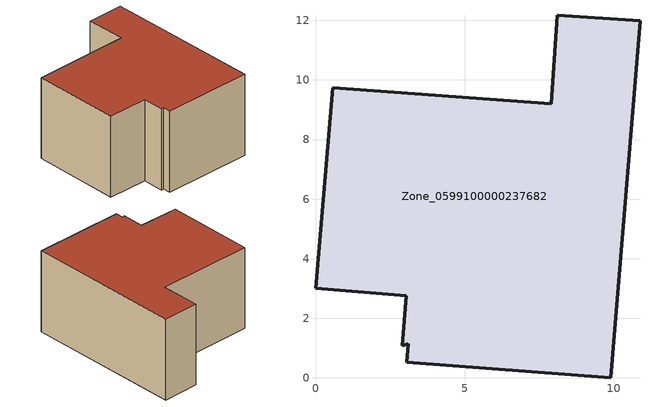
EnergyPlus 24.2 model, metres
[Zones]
Zone_0599100000237682
 floor ground (C_G): 3.05,2.76 0,3.02 0.58,9.74 7.92,9.21 8.12,12.18 10.89,11.98 9.91,0 3.06,0.53 3.1,1.14 2.9,1.08 z7.33
 wall outside (C_F): 10.89,11.98 8.12,12.18 7.92,9.21 0.58,9.74 0,3.02 3.05,2.76 2.9,1.08 3.1,1.14 3.06,0.53 9.91,0 10.89,11.98 z7.33:13.59
 roof outside (C_R): 3.05,2.76 2.9,1.08 3.1,1.14 3.06,0.53 9.91,0 10.89,11.98 8.12,12.18 7.92,9.21 0.58,9.74 0,3.02 z13.59
[BUILDING]
Pand.0599100000237682: North Axis=0; Terrain=City; Loads Convergence Tolerance Value=0.04; Temperature Convergence Tolerance Value=0.4; Solar Distribution=FullExterior; Maximum Number of Warmup Days=25; Minimum Number of Warmup Days=1
[Site:Location]
Rotterdam.The.Hague.AP_ZH_NLD Design_Conditions: Latitude=51.96; Longitude=4.45; Time Zone=1; Elevation=-4.5
[SITE:GROUNDTEMPERATURE:BUILDINGSURFACE]
18, 18, 18, 18, 18, 18, 18, 18, 18, 18, 18, 18
[MATERIAL] Thermal Absorptance=0.9; Solar Absorptance=0.7; Visible Absorptance=0.7
Name | Roughness | Thickness | Conductivity | Density | Specific Heat
G.TC.1946 | MediumSmooth | 0.15 | 1 | 540 | 1210
F.TC.1946 | Rough | 0.3 | 0.857143 | 1920 | 840
R.TC.1946 | MediumRough | 0.2 | 0.909091 | 1500 | 1000
[CONSTRUCTION]
C_G: G.TC.1946
C_F: F.TC.1946
C_R: R.TC.1946
[ZONE]
Zone_0599100000237682: Type=1; Multiplier=1; Ceiling Height=Autocalculate; Volume=Autocalculate; Floor Area=autocalculate; Part of Total Floor Area=Yes
[ZONEINFILTRATION:DESIGNFLOWRATE]
Infil_Zone_0599100000237682: Zone or ZoneList or Space or SpaceList=Zone_0599100000237682; Schedule=AlwaysOn; Design Flow Rate Calculation Method=Flow/Area; Flow Rate per Floor Area=0.003; Constant Term Coefficient=1; Temperature Term Coefficient=0; Velocity Term Coefficient=0; Velocity Squared Term Coefficient=0
[HVACTEMPLATE:ZONE:IDEALLOADSAIRSYSTEM]
Zone_0599100000237682: Maximum Heating Supply Air Temperature=50; Minimum Cooling Supply Air Temperature=13; Maximum Heating Supply Air Humidity Ratio=0.0156; Minimum Cooling Supply Air Humidity Ratio=0.0077; Heating Limit=NoLimit; Cooling Limit=NoLimit; Dehumidification Control Type=ConstantSensibleHeatRatio; Cooling Sensible Heat Ratio=0.7; Dehumidification Setpoint=60; Humidification Control Type=None; Humidification Setpoint=30; Outdoor Air Method=None; Outdoor Air Flow Rate per Person=0.00944; Outdoor Air Flow Rate per Zone Floor Area=0; Outdoor Air Flow Rate per Zone=0; Demand Controlled Ventilation Type=None; Outdoor Air Economizer Type=NoEconomizer; Heat Recovery Type=None; Sensible Heat Recovery Effectiveness=0.7; Latent Heat Recovery Effectiveness=0.65
[ZONECONTROL:THERMOSTAT]
ThermostatControl_Zone_0599100000237682: Zone or ZoneList=Zone_0599100000237682; Control Type Schedule=DualSetpointControlType; Control 1=Thermostat_Zone_0599100000237682; Temperature Difference Between Cutout And Setpoint=0
[THERMOSTATSETPOINT:DUALSETPOINT]
Thermostat_Zone_0599100000237682: Heating Setpoint Temperature Schedule=HeatingSetpoint_Zone_0599100000237682; Cooling Setpoint Temperature Schedule=CoolingSetpoint_Zone_0599100000237682
[SCHEDULE:COMPACT]
HeatingSetpoint_Zone_0599100000237682: Through: 12/31, For: AllDays, Until: 24:00, 21
CoolingSetpoint_Zone_0599100000237682: Through: 12/31, For: AllDays, Until: 24:00, 24
DualSetpointControlType: Through: 12/31, For: AllDays, Until: 24:00, 4
AlwaysOn: Through: 12/31, For: AllDays, Until: 24:00, 1
